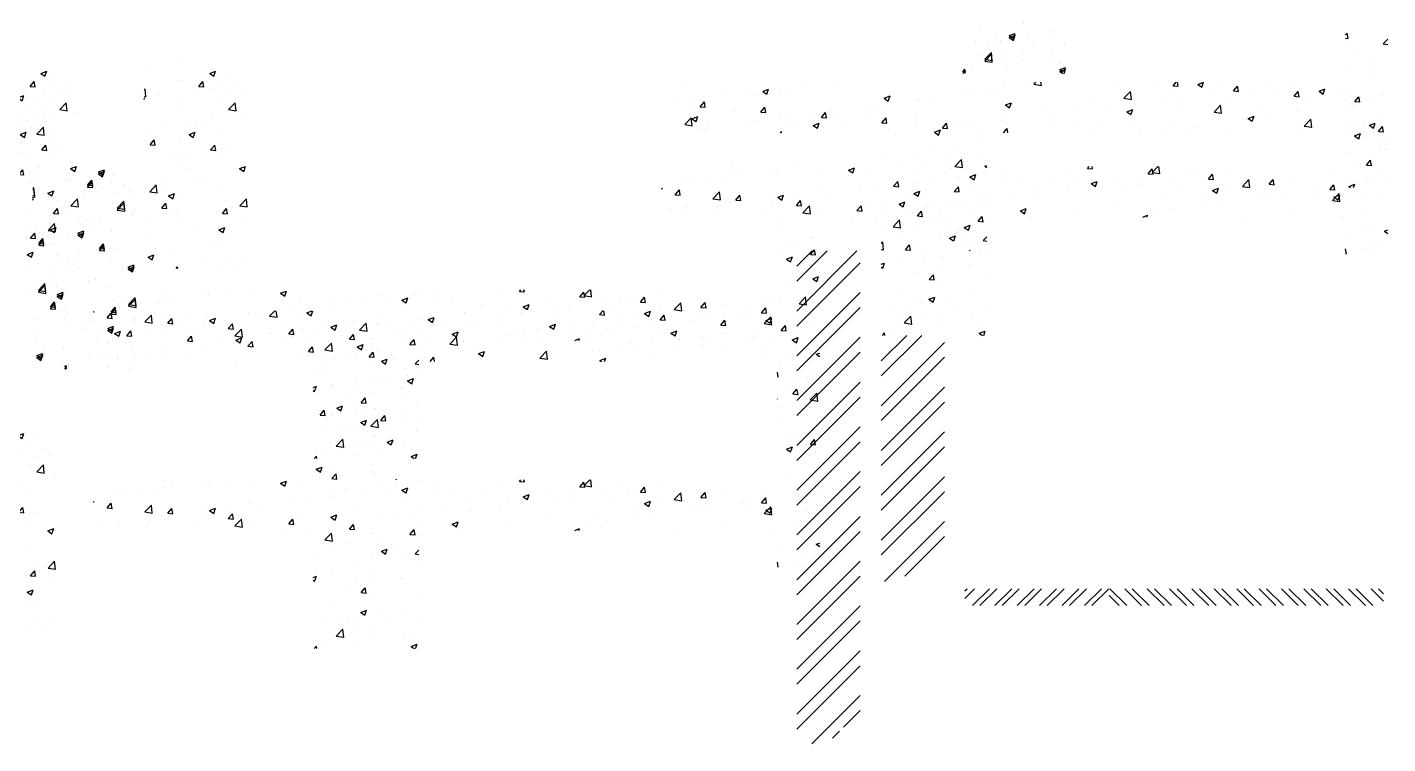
# Paper-space layout 'Layout1' of a CAD drawing. Extents: x -48985 to 14169573, y -18818 to 9731621.
# Drawn here: x 59931 to 76047, y 28040 to 36527 of the extents above; entities that cross this region are included whole.
import ezdxf

# ---------------------------------------------------------------- set-up
doc = ezdxf.new("R2010")
doc.units = 0
doc.header["$LTSCALE"] = 1000
doc.linetypes.add('CENTER', pattern=[0])
doc.linetypes.add('HIDDEN2', pattern=[0])
doc.layers.get('0').update_dxf_attribs({"linetype": 'CONTINUOUS'})
doc.layers.add('AS', color=4, linetype='CENTER')

# ---------------------------------------------------------------- blocks, each defined once
blk = doc.blocks.new('*X')
at = {"color": 0}
for p, q in [((76915, 52871), (76915, 52871)), ((76554, 52697), (76554, 52697)), ((59500, 52558), (59517, 52579)), ((59529, 52516), (59517, 52579)), ((76764, 52562), (76764, 52562)), ((76803, 52565), (76803, 52565)), ((76903, 52538), (76903, 52538)), ((59500, 52519), (59529, 52516)), ((59557, 52495), (59557, 52495)), ((59611, 52377), (59611, 52377)), ((59944, 52452), (60000, 52510)), ((59944, 52452), (60000, 52444)), ((76749, 52469), (76749, 52469)), ((76917, 52380), (76987, 52407)), ((76917, 52380), (76967, 52347)), ((76967, 52347), (76987, 52407)), ((59822, 52242), (59822, 52242)), ((76989, 52249), (76989, 52249)), ((59545, 52162), (59545, 52162)), ((59841, 52131), (59841, 52131)), ((59842, 52098), (59842, 52098)), ((76405, 52149), (76405, 52149)), ((76540, 52171), (76540, 52171)), ((76755, 52083), (76833, 52165)), ((76755, 52083), (76844, 52070)), ((76844, 52069), (76833, 52164)), ((76888, 52166), (76888, 52166)), ((76891, 52205), (76891, 52205)), ((51681, 51963), (51681, 51963)), ((52596, 51889), (52666, 51916)), ((52646, 51855), (52666, 51916)), ((52803, 51924), (52803, 51924)), ((52898, 51915), (52898, 51915)), ((53054, 51957), (53054, 51957)), ((53087, 51944), (53087, 51944)), ((53418, 51990), (53418, 51990)), ((55218, 51894), (55218, 51894)), ((55312, 51894), (55312, 51894)), ((55457, 51937), (55457, 51937)), ((55691, 51944), (55691, 51944)), ((55801, 51994), (55801, 51994)), ((55808, 51975), (55832, 52000)), ((55808, 51975), (55897, 51961)), ((55897, 51961), (55892, 52000)), ((56743, 51981), (56743, 51981)), ((57277, 51959), (57277, 51959)), ((57456, 51957), (57492, 52000)), ((57456, 51957), (57516, 51952)), ((57516, 51952), (57507, 52000)), ((57748, 51971), (57818, 51998)), ((57748, 51971), (57798, 51938)), ((57798, 51938), (57818, 51998)), ((57811, 51936), (57811, 51936)), ((58007, 51952), (58007, 51952)), ((58173, 51895), (58221, 51952)), ((58173, 51895), (58233, 51889)), ((58233, 51889), (58221, 51952)), ((58345, 51913), (58345, 51913)), ((58580, 51965), (58580, 51965)), ((58676, 51898), (58676, 51898)), ((58831, 51998), (58831, 51998)), ((58879, 51891), (58879, 51891)), ((59185, 51891), (59255, 51918)), ((59185, 51891), (59235, 51858)), ((59235, 51858), (59255, 51918)), ((59259, 51998), (59259, 51998)), ((68686, 51993), (68686, 51993)), ((69124, 51914), (69124, 51914)), ((69220, 51971), (69220, 51971)), ((69503, 51964), (69503, 51964)), ((69754, 51948), (69754, 51948)), ((70250, 51963), (70250, 51963)), ((70288, 51926), (70288, 51926)), ((70375, 51964), (70375, 51964)), ((70484, 51937), (70545, 52000)), ((70484, 51937), (70573, 51923)), ((70573, 51923), (70564, 52000)), ((70822, 51903), (70822, 51903)), ((70926, 51976), (70989, 52000)), ((70926, 51976), (70975, 51942)), ((70975, 51942), (70995, 52000)), ((71761, 51901), (71761, 51901)), ((72289, 51910), (72289, 51910)), ((72363, 51896), (72433, 51922)), ((72363, 51896), (72412, 51862)), ((72392, 51984), (72392, 51984)), ((72412, 51862), (72433, 51922)), ((72794, 51974), (72794, 51974)), ((73833, 51968), (73833, 51968)), ((74393, 51956), (74430, 52000)), ((74393, 51956), (74452, 51950)), ((74452, 51950), (74443, 52000)), ((74651, 51922), (74651, 51922)), ((74839, 51926), (74839, 51926)), ((74901, 51955), (74901, 51955)), ((75110, 51893), (75158, 51950)), ((75110, 51893), (75170, 51888)), ((75170, 51888), (75158, 51950)), ((75239, 51949), (75239, 51949)), ((75353, 51996), (75353, 51996)), ((51543, 51758), (51543, 51758)), ((51793, 51791), (51793, 51791)), ((51857, 51707), (51905, 51765)), ((51880, 51781), (51880, 51781)), ((51916, 51702), (51905, 51765)), ((51920, 51744), (51920, 51744)), ((52172, 51841), (52172, 51841)), ((52393, 51851), (52393, 51851)), ((52504, 51844), (52504, 51844)), ((52596, 51889), (52646, 51855)), ((54034, 51809), (54104, 51836)), ((54034, 51809), (54083, 51775)), ((54083, 51775), (54104, 51836)), ((54424, 51792), (54424, 51792)), ((54430, 51778), (54430, 51778)), ((54635, 51794), (54635, 51794)), ((54944, 51867), (54944, 51867)), ((55061, 51861), (55061, 51861)), ((55471, 51729), (55541, 51756)), ((55520, 51695), (55541, 51756)), ((56469, 51743), (56469, 51743)), ((56875, 51809), (56953, 51890)), ((56875, 51809), (56964, 51795)), ((56964, 51795), (56953, 51890)), ((56983, 51813), (56983, 51813)), ((57320, 51799), (57320, 51799)), ((57488, 51877), (57488, 51877)), ((57570, 51832), (57570, 51832)), ((57949, 51882), (57949, 51882)), ((58093, 51798), (58093, 51798)), ((58890, 51832), (58939, 51889)), ((58890, 51832), (58950, 51827)), ((58950, 51827), (58939, 51889)), ((59014, 51754), (59014, 51754)), ((59412, 51868), (59412, 51868)), ((59499, 51779), (59499, 51779)), ((59533, 51829), (59533, 51829)), ((59578, 51736), (59578, 51736)), ((59608, 51769), (59656, 51827)), ((59608, 51769), (59667, 51764)), ((59667, 51764), (59656, 51826)), ((59828, 51769), (59828, 51769)), ((59946, 51846), (59946, 51846)), ((68363, 51881), (68363, 51881)), ((68648, 51733), (68718, 51760)), ((68648, 51733), (68698, 51700)), ((68698, 51700), (68718, 51760)), ((68712, 51754), (68712, 51754)), ((68793, 51705), (68841, 51763)), ((68853, 51700), (68842, 51763)), ((68874, 51881), (68874, 51881)), ((68897, 51859), (68897, 51859)), ((69209, 51764), (69209, 51764)), ((69225, 51824), (69225, 51824)), ((69431, 51836), (69431, 51836)), ((69730, 51888), (69730, 51888)), ((69792, 51864), (69792, 51864)), ((69965, 51814), (69965, 51814)), ((70499, 51791), (70499, 51791)), ((70500, 51735), (70500, 51735)), ((71033, 51769), (71033, 51769)), ((71132, 51818), (71132, 51818)), ((71256, 51765), (71256, 51765)), ((71356, 51880), (71356, 51880)), ((71382, 51851), (71382, 51851)), ((71551, 51771), (71629, 51852)), ((71551, 51771), (71640, 51758)), ((71566, 51746), (71566, 51746)), ((71640, 51757), (71629, 51852)), ((71776, 51840), (71776, 51840)), ((71889, 51858), (71889, 51858)), ((72423, 51835), (72423, 51835)), ((72667, 51768), (72667, 51768)), ((72957, 51813), (72957, 51813)), ((73250, 51868), (73250, 51868)), ((73390, 51756), (73390, 51756)), ((73491, 51790), (73491, 51790)), ((73640, 51789), (73640, 51789)), ((73800, 51815), (73870, 51842)), ((73800, 51815), (73850, 51782)), ((73815, 51787), (73815, 51787)), ((73850, 51782), (73870, 51842)), ((74019, 51839), (74019, 51839)), ((74025, 51768), (74025, 51768)), ((74073, 51749), (74073, 51749)), ((74320, 51851), (74320, 51851)), ((74558, 51745), (74558, 51745)), ((74656, 51849), (74656, 51849)), ((75237, 51735), (75307, 51762)), ((75237, 51735), (75287, 51702)), ((75287, 51702), (75307, 51762)), ((75827, 51830), (75875, 51888)), ((75827, 51830), (75887, 51825)), ((75887, 51825), (75875, 51888)), ((76277, 51776), (76277, 51776)), ((76365, 51802), (76365, 51802)), ((76544, 51767), (76593, 51825)), ((76544, 51767), (76604, 51762)), ((76604, 51762), (76593, 51825)), ((76787, 51799), (76787, 51799)), ((76879, 51873), (76879, 51873)), ((76909, 51859), (76909, 51859)), ((51672, 51497), (51749, 51578)), ((51744, 51673), (51744, 51673)), ((51761, 51483), (51749, 51578)), ((51756, 51566), (51826, 51593)), ((51806, 51533), (51826, 51593)), ((51857, 51707), (51916, 51702)), ((52278, 51651), (52278, 51651)), ((52574, 51644), (52622, 51702)), ((52574, 51644), (52634, 51639)), ((52634, 51639), (52622, 51702)), ((52812, 51628), (52812, 51628)), ((52886, 51582), (52886, 51582)), ((53169, 51612), (53169, 51612)), ((53291, 51582), (53339, 51639)), ((53291, 51582), (53351, 51576)), ((53351, 51576), (53339, 51639)), ((53346, 51605), (53346, 51605)), ((53406, 51657), (53406, 51657)), ((53469, 51594), (53469, 51594)), ((53801, 51695), (53801, 51695)), ((53880, 51583), (53880, 51583)), ((53919, 51728), (53919, 51728)), ((54008, 51519), (54057, 51576)), ((54051, 51728), (54051, 51728)), ((54052, 51694), (54052, 51694)), ((54068, 51514), (54057, 51576)), ((55445, 51604), (55445, 51604)), ((55471, 51729), (55520, 51695)), ((55950, 51668), (55950, 51668)), ((56059, 51633), (56059, 51633)), ((56309, 51666), (56309, 51666)), ((56688, 51716), (56688, 51716)), ((56908, 51649), (56978, 51676)), ((56908, 51649), (56958, 51615)), ((56927, 51598), (56927, 51598)), ((56958, 51615), (56978, 51676)), ((57510, 51698), (57510, 51698)), ((57942, 51644), (58020, 51725)), ((57942, 51644), (58031, 51630)), ((57995, 51620), (57995, 51620)), ((58031, 51630), (58020, 51725)), ((58317, 51571), (58317, 51571)), ((58333, 51579), (58333, 51579)), ((58345, 51569), (58415, 51596)), ((58345, 51569), (58395, 51535)), ((58395, 51535), (58415, 51595)), ((58509, 51690), (58509, 51690)), ((58568, 51603), (58568, 51603)), ((58916, 51679), (58916, 51679)), ((58946, 51653), (58946, 51653)), ((68626, 51664), (68626, 51664)), ((68793, 51705), (68853, 51700)), ((69240, 51569), (69240, 51569)), ((69511, 51643), (69559, 51700)), ((69511, 51643), (69570, 51638)), ((69570, 51637), (69559, 51700)), ((69871, 51653), (69871, 51653)), ((70085, 51653), (70155, 51680)), ((70085, 51653), (70135, 51620)), ((70121, 51685), (70121, 51685)), ((70135, 51619), (70155, 51680)), ((70228, 51580), (70276, 51637)), ((70228, 51580), (70288, 51575)), ((70238, 51630), (70238, 51630)), ((70288, 51575), (70276, 51637)), ((70751, 51701), (70751, 51701)), ((70945, 51517), (70993, 51575)), ((71005, 51512), (70993, 51575)), ((71522, 51573), (71592, 51600)), ((71522, 51573), (71572, 51539)), ((71572, 51539), (71592, 51600)), ((72083, 51668), (72083, 51668)), ((72100, 51724), (72100, 51724)), ((72129, 51590), (72129, 51590)), ((72277, 51577), (72277, 51577)), ((72380, 51623), (72380, 51623)), ((72619, 51606), (72697, 51687)), ((72619, 51606), (72708, 51592)), ((72634, 51701), (72634, 51701)), ((72708, 51592), (72697, 51687)), ((72758, 51673), (72758, 51673)), ((72782, 51641), (72782, 51641)), ((73168, 51678), (73168, 51678)), ((73301, 51716), (73301, 51716)), ((73489, 51649), (73489, 51649)), ((73702, 51656), (73702, 51656)), ((74235, 51633), (74235, 51633)), ((74769, 51611), (74769, 51611)), ((74827, 51593), (74827, 51593)), ((75017, 51610), (75017, 51610)), ((75092, 51723), (75092, 51723)), ((75303, 51588), (75303, 51588)), ((75341, 51663), (75341, 51663)), ((75621, 51599), (75621, 51599)), ((75626, 51700), (75626, 51700)), ((75648, 51694), (75648, 51694)), ((75846, 51727), (75846, 51727)), ((75898, 51726), (75898, 51726)), ((76160, 51677), (76160, 51677)), ((76204, 51699), (76204, 51699)), ((76674, 51655), (76744, 51682)), ((76674, 51655), (76724, 51622)), ((76694, 51655), (76694, 51655)), ((76724, 51622), (76744, 51682)), ((51672, 51497), (51761, 51483)), ((51756, 51566), (51806, 51533)), ((51868, 51448), (51868, 51448)), ((51909, 51446), (51909, 51446)), ((51955, 51539), (51955, 51539)), ((52381, 51518), (52381, 51518)), ((52489, 51516), (52489, 51516)), ((52540, 51530), (52540, 51530)), ((52791, 51562), (52791, 51562)), ((52804, 51400), (52817, 51413)), ((52818, 51400), (52817, 51413)), ((52886, 51494), (52886, 51494)), ((53023, 51494), (53023, 51494)), ((53193, 51486), (53263, 51513)), ((53193, 51486), (53243, 51453)), ((53243, 51453), (53263, 51513)), ((53557, 51471), (53557, 51471)), ((54008, 51519), (54068, 51514)), ((54090, 51449), (54090, 51449)), ((54412, 51459), (54412, 51459)), ((54413, 51560), (54413, 51560)), ((54624, 51426), (54624, 51426)), ((54630, 51406), (54700, 51433)), ((54680, 51373), (54701, 51433)), ((54726, 51456), (54774, 51514)), ((54726, 51456), (54785, 51451)), ((54785, 51451), (54774, 51514)), ((54798, 51467), (54798, 51467)), ((54931, 51534), (54931, 51534)), ((54947, 51538), (54947, 51538)), ((55049, 51500), (55049, 51500)), ((55427, 51550), (55427, 51550)), ((55448, 51400), (55491, 51451)), ((55481, 51515), (55481, 51515)), ((55500, 51400), (55491, 51451)), ((56015, 51493), (56015, 51493)), ((56343, 51498), (56343, 51498)), ((56457, 51410), (56457, 51410)), ((56549, 51470), (56549, 51470)), ((56971, 51481), (56971, 51481)), ((57082, 51448), (57082, 51448)), ((57307, 51438), (57307, 51438)), ((57476, 51545), (57476, 51545)), ((57616, 51425), (57616, 51425)), ((57686, 51487), (57686, 51487)), ((57749, 51478), (57749, 51478)), ((59001, 51421), (59001, 51421)), ((59010, 51478), (59088, 51559)), ((59010, 51478), (59099, 51464)), ((59099, 51464), (59088, 51559)), ((59521, 51496), (59521, 51496)), ((59782, 51489), (59852, 51515)), ((59782, 51489), (59832, 51455)), ((59832, 51455), (59852, 51515)), ((59881, 51429), (59881, 51429)), ((59944, 51425), (59944, 51425)), ((68487, 51485), (68487, 51485)), ((68611, 51487), (68611, 51487)), ((68700, 51421), (68700, 51421)), ((68861, 51520), (68861, 51520)), ((69021, 51462), (69021, 51462)), ((69213, 51491), (69213, 51491)), ((69555, 51440), (69555, 51440)), ((69718, 51555), (69718, 51555)), ((70089, 51417), (70089, 51417)), ((70869, 51424), (70869, 51424)), ((70917, 51468), (70917, 51468)), ((70945, 51517), (71005, 51512)), ((71119, 51457), (71119, 51457)), ((71244, 51432), (71244, 51432)), ((71498, 51507), (71498, 51507)), ((71500, 51568), (71500, 51568)), ((71662, 51454), (71711, 51512)), ((71662, 51454), (71722, 51449)), ((71722, 51449), (71711, 51512)), ((71763, 51507), (71763, 51507)), ((72323, 51448), (72323, 51448)), ((72387, 51400), (72428, 51449)), ((72437, 51400), (72428, 51449)), ((72906, 51549), (72906, 51549)), ((72960, 51493), (73030, 51520)), ((72960, 51493), (73009, 51459)), ((73009, 51459), (73030, 51520)), ((73686, 51440), (73764, 51521)), ((73686, 51440), (73775, 51426)), ((73756, 51444), (73756, 51444)), ((73775, 51426), (73764, 51521)), ((73803, 51454), (73803, 51454)), ((74308, 51518), (74308, 51518)), ((74388, 51528), (74388, 51528)), ((74397, 51413), (74467, 51440)), ((74397, 51413), (74416, 51400)), ((74453, 51400), (74467, 51440)), ((74638, 51561), (74638, 51561)), ((75038, 51499), (75038, 51499)), ((75837, 51566), (75837, 51566)), ((76353, 51469), (76353, 51469)), ((76371, 51543), (76371, 51543)), ((76646, 51465), (76646, 51465)), ((76866, 51540), (76866, 51540)), ((76896, 51498), (76896, 51498)), ((76905, 51521), (76905, 51521)), ((54167, 51384), (54167, 51384)), ((54630, 51406), (54680, 51373)), ((55158, 51403), (55158, 51403)), ((55177, 51298), (55177, 51298)), ((57057, 51405), (57057, 51405)), ((58150, 51402), (58150, 51402)), ((59565, 51375), (59565, 51375)), ((59752, 51335), (59752, 51335)), ((71157, 51372), (71157, 51372)), ((71157, 51248), (71157, 51248)), ((71690, 51350), (71690, 51350)), ((71740, 51348), (71740, 51348)), ((72224, 51327), (72224, 51327)), ((54011, 51097), (54011, 51097)), ((54400, 51126), (54400, 51126)), ((54594, 51197), (54594, 51197)), ((54786, 51106), (54786, 51106)), ((54919, 51201), (54919, 51201)), ((55164, 51155), (55164, 51155)), ((59509, 51163), (59509, 51163)), ((59962, 51200), (59962, 51200)), ((71232, 51099), (71232, 51099)), ((71235, 51112), (71235, 51112)), ((71751, 51174), (71751, 51174)), ((71866, 51196), (71866, 51196)), ((72117, 51229), (72117, 51229)), ((72119, 51170), (72189, 51197)), ((72119, 51170), (72169, 51137)), ((72169, 51137), (72189, 51197)), ((76633, 51104), (76633, 51104)), ((76746, 51203), (76746, 51203)), ((76854, 51207), (76854, 51207)), ((54214, 51052), (54214, 51052)), ((54535, 51073), (54535, 51073)), ((54748, 51029), (54748, 51029)), ((54833, 50978), (54833, 50978)), ((54873, 51001), (54951, 51082)), ((54873, 51001), (54962, 50987)), ((54962, 50987), (54951, 51082)), ((55227, 51004), (55250, 51012)), ((55227, 51004), (55250, 50988)), ((59681, 51030), (59681, 51030)), ((59746, 51017), (59795, 51074)), ((59746, 51017), (59806, 51012)), ((59806, 51012), (59795, 51074)), ((72122, 50998), (72122, 50998)), ((76500, 50957), (76501, 50957)), ((76500, 50955), (76501, 50957)), ((76683, 51015), (76731, 51073)), ((76683, 51015), (76743, 51010)), ((76743, 51010), (76731, 51073)), ((76888, 50944), (76966, 51025)), ((76888, 50944), (76977, 50930)), ((76977, 50930), (76966, 51025)), ((76986, 50983), (76986, 50983)), ((54147, 50767), (54195, 50824)), ((54147, 50767), (54207, 50761)), ((54207, 50761), (54195, 50824)), ((54250, 50878), (54250, 50878)), ((54388, 50793), (54388, 50793)), ((54907, 50868), (54907, 50868)), ((59539, 50763), (59609, 50790)), ((59539, 50763), (59559, 50750)), ((59553, 50826), (59553, 50826)), ((59595, 50750), (59609, 50790)), ((59840, 50832), (59840, 50832)), ((71084, 50765), (71132, 50823)), ((71084, 50765), (71144, 50760)), ((71144, 50760), (71132, 50822)), ((71220, 50766), (71220, 50766)), ((71279, 50848), (71349, 50875)), ((71279, 50848), (71329, 50814)), ((71329, 50814), (71349, 50875)), ((71496, 50839), (71496, 50839)), ((71539, 50898), (71539, 50898)), ((71603, 50801), (71603, 50801)), ((71739, 50841), (71739, 50841)), ((71854, 50834), (71854, 50834)), ((72029, 50816), (72029, 50816)), ((72232, 50884), (72232, 50884)), ((76842, 50874), (76842, 50874)), ((54272, 50678), (54272, 50678)), ((54387, 50681), (54457, 50708)), ((54387, 50681), (54437, 50648)), ((54437, 50648), (54457, 50708)), ((54523, 50711), (54523, 50711)), ((54864, 50704), (54913, 50761)), ((54864, 50704), (54924, 50699)), ((54901, 50761), (54901, 50761)), ((54924, 50699), (54913, 50761)), ((55215, 50628), (55215, 50628)), ((71173, 50727), (71173, 50727)), ((71684, 50632), (71762, 50713)), ((71684, 50632), (71773, 50618)), ((71706, 50704), (71706, 50704)), ((71773, 50618), (71762, 50713)), ((71801, 50702), (71849, 50760)), ((71801, 50702), (71861, 50697)), ((71861, 50697), (71849, 50760)), ((72240, 50682), (72240, 50682)), ((76749, 50759), (76749, 50759)), ((54020, 50541), (54020, 50541)), ((54376, 50460), (54376, 50460)), ((54553, 50518), (54553, 50518)), ((54632, 50528), (54632, 50528)), ((54895, 50535), (54895, 50535)), ((55087, 50496), (55087, 50496)), ((71727, 50508), (71727, 50508)), ((71876, 50445), (71946, 50472)), ((71876, 50445), (71926, 50412)), ((71926, 50412), (71946, 50472)), ((71969, 50490), (71969, 50490)), ((72240, 50579), (72240, 50579)), ((54009, 50284), (54009, 50284)), ((54049, 50428), (54049, 50428)), ((54230, 50407), (54230, 50407)), ((54260, 50317), (54260, 50317)), ((54638, 50367), (54638, 50367)), ((54764, 50384), (54764, 50384)), ((54984, 50279), (55054, 50305)), ((55034, 50245), (55054, 50305)), ((71208, 50433), (71208, 50433)), ((71297, 50330), (71297, 50330)), ((71340, 50407), (71340, 50407)), ((71497, 50302), (71497, 50302)), ((71590, 50440), (71590, 50440)), ((71831, 50308), (71831, 50308)), ((72081, 50402), (72081, 50402)), ((54363, 50127), (54363, 50127)), ((54883, 50202), (54883, 50202)), ((54984, 50279), (55034, 50245)), ((71036, 50123), (71106, 50150)), ((71036, 50123), (71086, 50089)), ((71086, 50089), (71106, 50150)), ((71715, 50175), (71715, 50175)), ((72228, 50246), (72228, 50246)), ((53000, 49288), (53712, 50000)), ((53000, 49818), (53182, 50000)), ((53000, 49641), (53359, 50000)), ((54000, 50091), (54017, 50108)), ((54000, 50017), (54028, 50013)), ((54028, 50013), (54017, 50108)), ((54286, 50015), (54334, 50072)), ((54286, 50015), (54346, 50009)), ((54346, 50009), (54334, 50072)), ((54355, 50010), (54355, 50010)), ((55007, 50055), (55007, 50055)), ((55044, 50000), (55051, 50009)), ((55053, 50000), (55051, 50009)), ((55174, 50031), (55174, 50031)), ((71077, 50012), (71077, 50012)), ((71195, 50100), (71195, 50100)), ((71223, 50013), (71271, 50070)), ((71223, 50013), (71282, 50008)), ((71282, 50008), (71271, 50070)), ((71327, 50045), (71327, 50045)), ((71706, 50095), (71706, 50095)), ((71737, 50082), (71737, 50082)), ((71982, 50000), (71988, 50008)), ((71989, 50000), (71988, 50008)), ((53000, 49111), (53750, 49861)), ((53000, 48757), (53750, 49507)), ((53000, 48581), (53750, 49331)), ((54000, 48697), (54303, 49000)), ((54000, 48520), (54480, 49000)), ((53000, 48227), (53750, 48977)), ((54000, 48166), (54750, 48916)), ((53000, 48050), (53750, 48800)), ((54000, 47990), (54750, 48740)), ((53000, 47697), (53750, 48447)), ((54000, 47636), (54750, 48386)), ((53000, 47520), (53750, 48270)), ((54000, 47459), (54750, 48209)), ((53000, 47166), (53750, 47916)), ((53000, 46990), (53750, 47740)), ((54000, 47106), (54750, 47856)), ((54000, 46929), (54750, 47679)), ((53000, 46636), (53750, 47386)), ((54000, 46575), (54750, 47325)), ((53000, 46459), (53750, 47209)), ((54000, 46399), (54750, 47149)), ((53000, 46106), (53750, 46856)), ((54039, 46084), (54750, 46795)), ((53000, 45929), (53750, 46679)), ((54280, 46148), (54750, 46618)), ((53000, 45575), (53750, 46325)), ((53000, 45399), (53750, 46149)), ((54989, 45974), (55016, 46000)), ((54989, 45885), (55104, 46000)), ((55081, 45800), (55281, 46000)), ((55169, 45800), (55369, 46000)), ((55346, 45800), (55546, 46000)), ((55434, 45800), (55634, 46000)), ((55611, 45800), (55811, 46000)), ((55699, 45800), (55899, 46000)), ((55876, 45800), (56076, 46000)), ((55965, 45800), (56165, 46000)), ((56141, 45800), (56341, 46000)), ((56230, 45800), (56430, 46000)), ((56407, 45800), (56607, 46000)), ((56495, 45800), (56695, 46000)), ((56907, 45800), (56707, 46000)), ((57084, 45800), (56884, 46000)), ((57172, 45800), (56972, 46000)), ((57349, 45800), (57149, 46000)), ((57438, 45800), (57238, 46000)), ((57614, 45800), (57414, 46000)), ((57703, 45800), (57503, 46000)), ((57880, 45800), (57680, 46000)), ((57968, 45800), (57768, 46000)), ((58145, 45800), (57945, 46000)), ((58233, 45800), (58033, 46000)), ((58410, 45800), (58210, 46000)), ((58498, 45800), (58298, 46000)), ((58675, 45800), (58475, 46000)), ((58763, 45800), (58563, 46000)), ((58940, 45800), (58740, 46000)), ((59029, 45800), (58829, 46000)), ((59205, 45800), (59005, 46000)), ((59294, 45800), (59094, 46000)), ((59471, 45800), (59271, 46000)), ((59559, 45800), (59359, 46000)), ((59736, 45800), (59536, 46000)), ((59824, 45800), (59624, 46000)), ((59950, 45851), (59801, 46000)), ((59950, 45939), (59889, 46000)), ((53000, 45045), (53750, 45795)), ((56819, 45800), (56700, 45919)), ((53000, 44868), (53750, 45618)), ((53000, 44515), (53750, 45265)), ((53000, 44338), (53750, 45088)), ((53179, 44164), (53750, 44734)), ((53552, 44360), (53750, 44558)), ((53421, 44228), (53506, 44313)), ((76513, 38855), (76513, 38855)), ((76575, 38712), (76575, 38712)), ((76717, 38540), (76717, 38540)), ((76897, 38621), (76897, 38621)), ((76606, 38362), (76676, 38389)), ((76606, 38362), (76656, 38329)), ((76629, 38511), (76629, 38511)), ((76656, 38329), (76676, 38389)), ((76890, 38416), (76938, 38474)), ((76890, 38416), (76950, 38411)), ((76950, 38411), (76938, 38474)), ((76885, 38288), (76885, 38288)), ((76956, 38320), (76956, 38320)), ((76997, 38200), (76997, 38200)), ((76591, 38067), (76591, 38067)), ((76914, 38178), (76914, 38178)), ((69220, 37907), (69220, 37907)), ((69242, 37986), (69242, 37986)), ((69328, 37909), (69328, 37909)), ((69739, 37982), (69739, 37982)), ((69760, 37935), (69760, 37935)), ((69775, 37963), (69775, 37963)), ((69959, 37993), (69959, 37993)), ((70309, 37941), (70309, 37941)), ((70614, 37958), (70684, 37984)), ((70614, 37958), (70664, 37924)), ((70664, 37924), (70684, 37984)), ((70843, 37918), (70843, 37918)), ((71377, 37896), (71377, 37896)), ((71778, 37929), (71778, 37929)), ((71911, 37873), (71911, 37873)), ((72051, 37877), (72121, 37904)), ((72051, 37877), (72101, 37844)), ((72101, 37844), (72121, 37904)), ((72218, 37930), (72218, 37930)), ((72283, 37993), (72283, 37993)), ((72468, 37963), (72468, 37963)), ((73217, 37939), (73217, 37939)), ((73443, 37978), (73461, 38000)), ((73443, 37978), (73502, 37973)), ((73502, 37972), (73497, 38000)), ((74160, 37915), (74208, 37972)), ((74160, 37915), (74220, 37910)), ((74220, 37910), (74208, 37972)), ((74210, 37930), (74277, 38000)), ((74210, 37930), (74299, 37916)), ((74299, 37916), (74289, 38000)), ((74329, 37944), (74329, 37944)), ((74623, 37920), (74623, 37920)), ((74726, 37901), (74726, 37901)), ((74877, 37852), (74925, 37910)), ((74937, 37847), (74925, 37910)), ((75105, 37950), (75105, 37950)), ((76368, 37891), (76368, 37891)), ((76873, 37955), (76873, 37955)), ((68399, 37739), (68407, 37742)), ((68404, 37733), (68407, 37742)), ((68561, 37665), (68609, 37722)), ((68593, 37735), (68593, 37735)), ((68620, 37660), (68609, 37722)), ((68699, 37827), (68699, 37827)), ((68715, 37843), (68715, 37843)), ((68949, 37860), (68949, 37860)), ((69176, 37835), (69176, 37835)), ((70240, 37719), (70240, 37719)), ((70746, 37783), (70746, 37783)), ((70957, 37764), (70957, 37764)), ((71207, 37797), (71207, 37797)), ((71265, 37858), (71265, 37858)), ((71586, 37847), (71586, 37847)), ((72051, 37739), (72051, 37739)), ((72445, 37850), (72445, 37850)), ((72634, 37839), (72634, 37839)), ((72791, 37735), (72791, 37735)), ((72978, 37828), (72978, 37828)), ((73304, 37805), (73304, 37805)), ((73457, 37719), (73457, 37719)), ((73466, 37735), (73466, 37735)), ((73488, 37797), (73558, 37824)), ((73488, 37797), (73538, 37764)), ((73512, 37805), (73512, 37805)), ((73538, 37764), (73558, 37824)), ((73809, 37869), (73809, 37869)), ((73844, 37784), (73844, 37784)), ((74040, 37820), (74040, 37820)), ((74046, 37783), (74046, 37783)), ((74476, 37868), (74476, 37868)), ((74580, 37760), (74580, 37760)), ((74877, 37852), (74937, 37847)), ((74925, 37717), (74995, 37744)), ((74925, 37717), (74975, 37684)), ((74975, 37684), (74995, 37744)), ((75114, 37738), (75114, 37738)), ((75277, 37765), (75355, 37846)), ((75277, 37765), (75366, 37751)), ((75335, 37746), (75335, 37746)), ((75366, 37751), (75355, 37846)), ((75594, 37790), (75643, 37847)), ((75594, 37790), (75654, 37784)), ((75654, 37784), (75643, 37847)), ((75647, 37715), (75647, 37715)), ((75854, 37821), (75854, 37821)), ((76102, 37722), (76102, 37722)), ((76172, 37770), (76172, 37770)), ((76312, 37727), (76360, 37784)), ((76312, 37727), (76371, 37722)), ((76371, 37721), (76360, 37784)), ((76734, 37805), (76734, 37805)), ((76755, 37870), (76755, 37870)), ((76984, 37838), (76984, 37838)), ((68561, 37665), (68620, 37660)), ((69006, 37618), (69084, 37699)), ((69006, 37618), (69095, 37604)), ((69095, 37604), (69084, 37699)), ((69208, 37574), (69208, 37574)), ((69278, 37602), (69326, 37660)), ((69278, 37602), (69338, 37597)), ((69338, 37597), (69326, 37660)), ((69696, 37598), (69696, 37598)), ((69727, 37649), (69727, 37649)), ((69774, 37635), (69844, 37662)), ((69774, 37635), (69823, 37601)), ((69823, 37601), (69844, 37662)), ((69947, 37631), (69947, 37631)), ((69995, 37539), (70043, 37597)), ((70055, 37534), (70043, 37597)), ((70325, 37681), (70325, 37681)), ((71211, 37555), (71281, 37582)), ((71211, 37555), (71261, 37521)), ((71261, 37521), (71281, 37582)), ((71468, 37639), (71468, 37639)), ((71766, 37596), (71766, 37596)), ((72205, 37569), (72205, 37569)), ((72271, 37660), (72271, 37660)), ((72584, 37619), (72584, 37619)), ((72874, 37619), (72874, 37619)), ((73215, 37702), (73215, 37702)), ((74316, 37611), (74316, 37611)), ((74830, 37682), (74830, 37682)), ((74842, 37556), (74842, 37556)), ((75005, 37570), (75005, 37570)), ((75473, 37639), (75473, 37639)), ((75589, 37670), (75589, 37670)), ((75724, 37672), (75724, 37672)), ((76181, 37693), (76181, 37693)), ((76344, 37599), (76422, 37680)), ((76344, 37599), (76433, 37585)), ((76356, 37558), (76356, 37558)), ((76362, 37637), (76432, 37664)), ((76362, 37637), (76412, 37604)), ((76412, 37604), (76432, 37664)), ((76433, 37585), (76422, 37680)), ((76715, 37670), (76715, 37670)), ((76861, 37622), (76861, 37622)), ((68513, 37497), (68513, 37497)), ((68686, 37465), (68686, 37465)), ((68703, 37510), (68703, 37510)), ((69047, 37475), (69047, 37475)), ((69065, 37515), (69065, 37515)), ((69581, 37452), (69581, 37452)), ((69995, 37539), (70055, 37534)), ((70073, 37453), (70151, 37534)), ((70073, 37453), (70162, 37439)), ((70114, 37430), (70114, 37430)), ((70162, 37439), (70151, 37534)), ((70302, 37439), (70302, 37439)), ((70648, 37407), (70648, 37407)), ((70712, 37477), (70761, 37534)), ((70712, 37477), (70772, 37471)), ((70733, 37450), (70733, 37450)), ((70772, 37471), (70761, 37534)), ((70885, 37539), (70885, 37539)), ((70944, 37403), (70944, 37403)), ((71253, 37525), (71253, 37525)), ((71323, 37453), (71323, 37453)), ((71430, 37414), (71478, 37471)), ((71430, 37414), (71489, 37409)), ((71489, 37409), (71478, 37471)), ((71707, 37419), (71707, 37419)), ((71955, 37536), (71955, 37536)), ((72147, 37351), (72195, 37409)), ((72207, 37346), (72195, 37408)), ((72291, 37519), (72291, 37519)), ((72648, 37475), (72718, 37502)), ((72648, 37475), (72698, 37441)), ((72698, 37441), (72718, 37502)), ((72779, 37402), (72779, 37402)), ((73292, 37472), (73292, 37472)), ((73797, 37536), (73797, 37536)), ((74099, 37400), (74155, 37422)), ((74148, 37400), (74155, 37422)), ((74213, 37473), (74213, 37473)), ((74422, 37470), (74422, 37470)), ((74463, 37506), (74463, 37506)), ((75323, 37413), (75323, 37413)), ((75842, 37488), (75842, 37488)), ((76471, 37411), (76471, 37411)), ((76721, 37444), (76721, 37444)), ((71124, 37319), (71124, 37319)), ((71140, 37287), (71218, 37368)), ((71140, 37287), (71229, 37273)), ((71182, 37385), (71182, 37385)), ((71229, 37273), (71218, 37368)), ((71393, 37250), (71393, 37250)), ((71716, 37362), (71716, 37362)), ((71754, 37263), (71754, 37263)), ((71927, 37228), (71927, 37228)), ((72147, 37351), (72207, 37346)), ((72250, 37339), (72250, 37339)), ((76714, 37273), (76714, 37273)), ((76849, 37289), (76849, 37289)), ((76959, 37235), (77000, 37250)), ((76959, 37235), (77000, 37207)), ((71241, 37192), (71241, 37192)), ((71692, 37141), (71692, 37141)), ((71808, 37152), (71878, 37179)), ((71808, 37152), (71857, 37119)), ((71858, 37119), (71878, 37179)), ((71942, 37174), (71942, 37174)), ((72089, 37069), (72089, 37069)), ((72208, 37122), (72250, 37166)), ((72208, 37122), (72250, 37115)), ((76520, 37159), (76520, 37159)), ((76837, 37099), (76837, 37099)), ((71060, 37058), (71060, 37058)), ((71506, 36969), (71506, 36969)), ((71742, 36930), (71742, 36930)), ((72247, 36994), (72247, 36994)), ((76510, 36969), (76500, 37024)), ((76500, 36970), (76510, 36969)), ((76731, 37025), (76731, 37025)), ((76836, 36956), (76836, 36956)), ((76953, 37054), (76953, 37054)), ((71000, 36842), (71038, 36857)), ((71000, 36808), (71017, 36796)), ((71017, 36796), (71038, 36857)), ((71228, 36860), (71228, 36860)), ((71428, 36747), (71428, 36747)), ((71517, 36854), (71517, 36854)), ((71679, 36780), (71679, 36780)), ((72051, 36831), (72051, 36831)), ((72058, 36830), (72058, 36830)), ((71568, 36662), (71617, 36719)), ((71568, 36662), (71628, 36656)), ((71628, 36656), (71617, 36719)), ((71730, 36597), (71730, 36597)), ((72235, 36661), (72235, 36661)), ((71216, 36527), (71216, 36527)), ((71564, 36427), (71634, 36454)), ((71564, 36427), (71614, 36394)), ((71614, 36394), (71634, 36454)), ((71794, 36435), (71794, 36435)), ((72048, 36473), (72048, 36473)), ((71165, 36352), (71165, 36352)), ((71322, 36343), (71322, 36343)), ((71416, 36385), (71416, 36385)), ((71465, 36372), (71465, 36372)), ((71718, 36264), (71718, 36264)), ((71856, 36320), (71856, 36320)), ((72223, 36328), (72223, 36328)), ((71204, 36194), (71204, 36194)), ((71273, 36147), (71351, 36229)), ((71273, 36147), (71362, 36134)), ((71362, 36134), (71351, 36229)), ((71533, 36208), (71533, 36208)), ((71705, 36153), (71705, 36153)), ((72067, 36186), (72067, 36186)), ((72163, 36124), (72163, 36124)), ((71013, 36000), (71038, 36030)), ((71043, 36000), (71038, 36030)), ((71121, 36053), (71121, 36053)), ((71531, 36041), (71531, 36041)), ((72161, 36025), (72231, 36051)), ((72161, 36025), (72198, 36000)), ((72214, 36000), (72231, 36051)), ((60070, 34892), (60070, 34892)), ((60449, 34942), (60449, 34942)), ((60775, 34812), (60845, 34839)), ((60775, 34812), (60824, 34779)), ((60824, 34779), (60845, 34839)), ((60392, 34733), (60392, 34733)), ((60439, 34728), (60439, 34728)), ((60647, 34657), (60695, 34714)), ((60647, 34657), (60707, 34652)), ((60707, 34652), (60695, 34714)), ((60926, 34710), (60926, 34710)), ((60952, 34798), (60952, 34798)), ((61068, 34663), (61068, 34663)), ((60000, 34621), (60009, 34630)), ((60000, 34539), (60020, 34535)), ((60000, 34515), (60004, 34517)), ((60000, 34503), (60004, 34517)), ((60020, 34535), (60009, 34630)), ((60069, 34621), (60069, 34621)), ((60186, 34547), (60186, 34547)), ((60603, 34598), (60603, 34598)), ((60817, 34630), (60817, 34630)), ((60968, 34571), (60968, 34571)), ((61137, 34576), (61137, 34576)), ((60384, 34470), (60384, 34470)), ((60426, 34395), (60426, 34395)), ((60940, 34465), (60940, 34465)), ((60998, 34384), (61076, 34465)), ((60998, 34384), (61087, 34370)), ((61087, 34370), (61076, 34465)), ((61207, 34351), (61207, 34351)), ((60193, 34224), (60193, 34224)), ((60554, 34236), (60554, 34236)), ((60624, 34251), (60624, 34251)), ((60727, 34202), (60727, 34202)), ((60805, 34269), (60805, 34269)), ((61183, 34319), (61183, 34319)), ((60041, 34151), (60041, 34151)), ((60069, 33967), (60117, 34025)), ((60128, 33962), (60117, 34025)), ((60414, 34062), (60414, 34062)), ((60531, 34087), (60601, 34114)), ((60531, 34087), (60581, 34054)), ((60581, 34054), (60601, 34114)), ((60928, 34133), (60928, 34133)), ((60069, 33967), (60128, 33962)), ((60542, 33874), (60542, 33874)), ((60786, 33905), (60834, 33962)), ((60786, 33905), (60846, 33900)), ((60846, 33899), (60834, 33962)), ((60920, 33924), (60920, 33924)), ((61006, 33901), (61006, 33901)), ((60291, 33841), (60291, 33841)), ((60402, 33729), (60402, 33729)), ((60423, 33801), (60423, 33801)), ((60532, 33691), (60532, 33691)), ((60916, 33800), (60916, 33800)), ((61128, 33685), (61198, 33711)), ((61128, 33685), (61178, 33651)), ((61178, 33651), (61198, 33711)), ((60209, 33579), (60209, 33579)), ((60657, 33530), (60657, 33530)), ((60743, 33556), (60743, 33556)), ((61066, 33668), (61066, 33668)), ((60028, 33447), (60028, 33447)), ((60064, 33410), (60142, 33491)), ((60064, 33410), (60153, 33396)), ((60153, 33396), (60142, 33491)), ((60278, 33480), (60278, 33480)), ((60288, 33362), (60358, 33389)), ((60288, 33362), (60338, 33328)), ((60338, 33328), (60358, 33389)), ((60390, 33396), (60390, 33396)), ((60903, 33467), (60903, 33467)), ((60207, 33215), (60256, 33273)), ((60207, 33215), (60267, 33210)), ((60267, 33210), (60256, 33273)), ((60381, 33204), (60381, 33204)), ((60925, 33153), (60973, 33210)), ((60965, 33304), (60965, 33304)), ((60984, 33147), (60973, 33210)), ((61026, 33219), (61026, 33219)), ((61131, 33244), (61209, 33325)), ((61131, 33244), (61220, 33230)), ((61220, 33230), (61209, 33325)), ((60015, 33086), (60015, 33086)), ((60333, 33183), (60333, 33183)), ((60378, 33063), (60378, 33063)), ((60394, 33135), (60394, 33135)), ((60867, 33160), (60867, 33160)), ((60891, 33134), (60891, 33134)), ((60925, 33153), (60984, 33147)), ((61204, 33085), (61204, 33085)), ((60038, 32884), (60038, 32884)), ((60621, 32985), (60621, 32985)), ((60885, 32959), (60955, 32986)), ((60885, 32959), (60935, 32926)), ((60935, 32926), (60955, 32986)), ((60131, 32741), (60131, 32741)), ((60366, 32731), (60366, 32731)), ((60763, 32824), (60763, 32824)), ((60879, 32801), (60879, 32801)), ((61013, 32857), (61013, 32857)), ((60045, 32637), (60115, 32664)), ((60045, 32637), (60094, 32603)), ((60094, 32603), (60115, 32664)), ((60139, 32672), (60139, 32672)), ((60673, 32649), (60673, 32649)), ((61003, 32635), (61003, 32635)), ((61206, 32626), (61206, 32626)), ((60350, 32537), (60350, 32537)), ((60377, 32500), (60394, 32521)), ((60398, 32500), (60394, 32521)), ((60420, 32535), (60420, 32535)), ((60883, 32515), (60883, 32515)), ((61129, 32513), (61129, 32513))]:
    blk.add_line(p, q, dxfattribs=at)

psp = doc.layouts.get("Layout1")

# ---------------------------------------------------------------- block references
at = {"color": 0}
for p in [(-682, 1168), (1318, 1168), (1318, 1168), (-953, 877), (0, 0), (0, 0), (0, 0), (0, 0), (0, -23), (-953, -3123), (-7682, -4582), (-7682, -6832), (-7682, -6832), (16047, -16123), (-7682, -18832)]:
    psp.add_blockref('*X', p, dxfattribs=at)
at = {"layer": 'AS', "color": 0, "linetype": 'HIDDEN2'}
psp.add_blockref('*X', (0, 0), dxfattribs=at)

doc.saveas('drawing.dxf')
